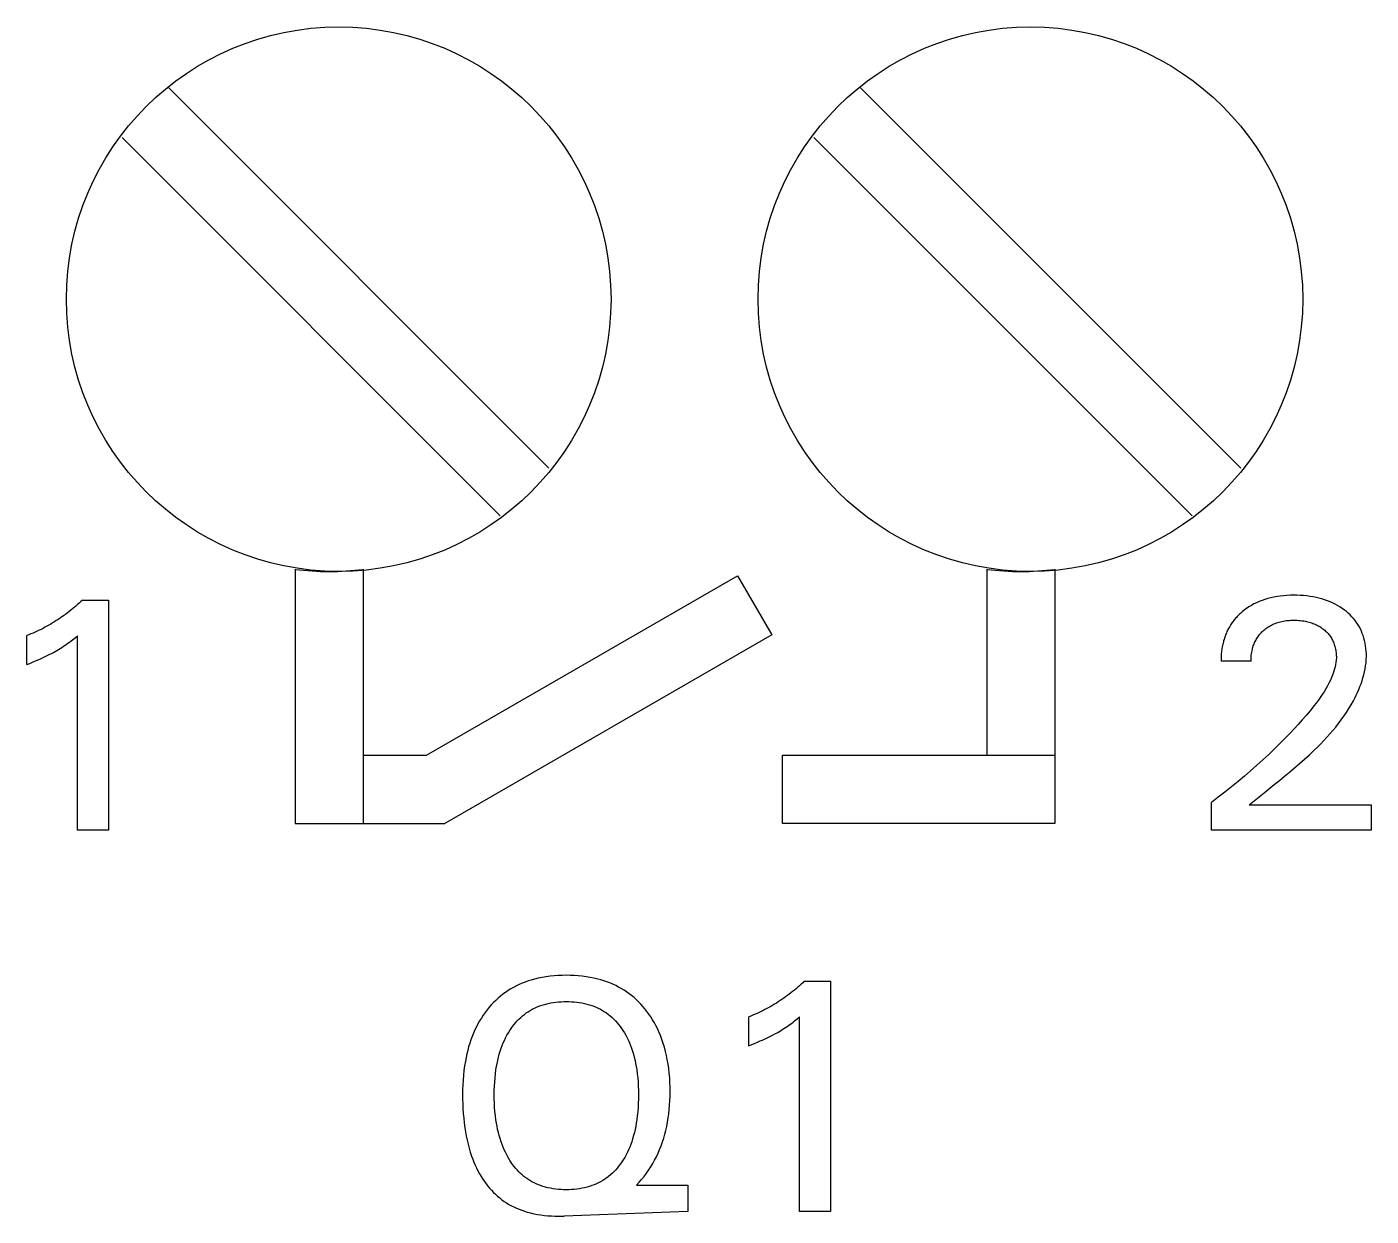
# Model space of a CAD drawing. Extents: x 0 to 420, y 0 to 297.
# Drawn here: x 153.06 to 162.94, y 182.32 to 191.06 of the extents above; entities that cross this region are included whole.
import ezdxf

# ---------------------------------------------------------------- set-up
doc = ezdxf.new("R2010")
doc.units = 0
doc.header["$LTSCALE"] = 23.1
doc.layers.add('10000_FRONT', color=7, linetype='CONTINUOUS')

msp = doc.modelspace()

# ---------------------------------------------------------------- linework, layer by layer
at = {"layer": '10000_FRONT', "color": 7, "linetype": 'CONTINUOUS'}
for p, q in [((156.8975, 187.8156), (154.1054, 190.6077)), ((161.9775, 187.8156), (159.1854, 190.6077)), ((153.7624, 190.2436), (156.54, 187.466)), ((158.8424, 190.2436), (161.62, 187.466)), ((155.0331, 187.0721), (155.0331, 185.2064)), ((155.5331, 187.0721), (155.5331, 185.2064)), ((155.9992, 185.7064), (158.2831, 187.0251)), ((158.2831, 187.0251), (158.5331, 186.592)), ((160.1131, 187.0721), (160.1131, 185.7064)), ((160.6131, 187.0721), (160.6131, 185.2064)), ((153.4099, 186.7919), (153.3974, 186.7814)), ((153.4223, 186.8025), (153.4099, 186.7919)), ((153.4345, 186.8133), (153.4223, 186.8025)), ((153.4466, 186.8243), (153.4345, 186.8133)), ((153.4586, 186.8355), (153.4466, 186.8243)), ((153.4704, 186.8468), (153.4586, 186.8355)), ((153.4704, 186.8468), (153.6631, 186.8468)), ((153.6631, 186.8468), (153.6631, 185.1564)), ((162.0207, 186.7847), (162.0037, 186.7721)), ((162.0382, 186.7965), (162.0207, 186.7847)), ((162.0563, 186.8075), (162.0382, 186.7965)), ((162.0748, 186.8177), (162.0563, 186.8075)), ((162.0937, 186.8271), (162.0748, 186.8177)), ((162.114, 186.8361), (162.0937, 186.8271)), ((162.1347, 186.8442), (162.114, 186.8361)), ((162.1557, 186.8514), (162.1347, 186.8442)), ((162.177, 186.8577), (162.1557, 186.8514)), ((162.1985, 186.8633), (162.177, 186.8577)), ((162.2202, 186.868), (162.1985, 186.8633)), ((162.2444, 186.8724), (162.2202, 186.868)), ((162.2687, 186.8759), (162.2444, 186.8724)), ((162.2931, 186.8785), (162.2687, 186.8759)), ((162.3176, 186.8803), (162.2931, 186.8785)), ((162.3422, 186.8813), (162.3176, 186.8803)), ((162.3668, 186.8817), (162.3422, 186.8813)), ((162.3907, 186.8814), (162.3668, 186.8817)), ((162.4147, 186.8805), (162.3907, 186.8814)), ((162.4386, 186.8789), (162.4147, 186.8805)), ((162.4624, 186.8766), (162.4386, 186.8789)), ((162.4862, 186.8735), (162.4624, 186.8766)), ((162.5099, 186.8697), (162.4862, 186.8735)), ((162.531, 186.8655), (162.5099, 186.8697)), ((162.5521, 186.8606), (162.531, 186.8655)), ((162.5729, 186.855), (162.5521, 186.8606)), ((162.5936, 186.8486), (162.5729, 186.855)), ((162.6139, 186.8415), (162.5936, 186.8486)), ((162.634, 186.8335), (162.6139, 186.8415)), ((162.6524, 186.8253), (162.634, 186.8335)), ((162.6706, 186.8163), (162.6524, 186.8253)), ((162.6883, 186.8067), (162.6706, 186.8163)), ((162.7057, 186.7962), (162.6883, 186.8067)), ((162.7226, 186.7851), (162.7057, 186.7962)), ((162.739, 186.7733), (162.7226, 186.7851)), ((153.2658, 186.6867), (153.252, 186.6782)), ((153.2794, 186.6953), (153.2658, 186.6867)), ((153.293, 186.7041), (153.2794, 186.6953)), ((153.3064, 186.7131), (153.293, 186.7041)), ((153.3197, 186.7223), (153.3064, 186.7131)), ((153.3328, 186.7316), (153.3197, 186.7223)), ((153.3459, 186.7411), (153.3328, 186.7316)), ((153.3589, 186.7509), (153.3459, 186.7411)), ((153.3719, 186.7609), (153.3589, 186.7509)), ((153.3847, 186.7711), (153.3719, 186.7609)), ((153.3974, 186.7814), (153.3847, 186.7711)), ((161.92, 186.6877), (161.9152, 186.6811)), ((161.925, 186.6942), (161.92, 186.6877)), ((161.9301, 186.7006), (161.925, 186.6942)), ((161.9353, 186.7068), (161.9301, 186.7006)), ((161.9406, 186.713), (161.9353, 186.7068)), ((161.9461, 186.7191), (161.9406, 186.713)), ((161.9516, 186.7251), (161.9461, 186.7191)), ((161.9573, 186.731), (161.9516, 186.7251)), ((161.9631, 186.7368), (161.9573, 186.731)), ((161.969, 186.7424), (161.9631, 186.7368)), ((161.975, 186.748), (161.969, 186.7424)), ((161.9811, 186.7535), (161.975, 186.748)), ((161.9872, 186.7588), (161.9811, 186.7535)), ((162.0037, 186.7721), (161.9872, 186.7588)), ((162.2593, 186.6847), (162.2691, 186.6873)), ((162.2691, 186.6873), (162.2789, 186.6896)), ((162.2789, 186.6896), (162.2897, 186.6918)), ((162.2897, 186.6918), (162.3006, 186.6937)), ((162.3006, 186.6937), (162.3116, 186.6952)), ((162.3116, 186.6952), (162.3226, 186.6964)), ((162.3226, 186.6964), (162.3336, 186.6974)), ((162.3336, 186.6974), (162.3446, 186.698)), ((162.3446, 186.698), (162.3557, 186.6984)), ((162.3557, 186.6984), (162.3668, 186.6986)), ((162.3668, 186.6986), (162.3791, 186.6985)), ((162.3791, 186.6985), (162.3914, 186.698)), ((162.3914, 186.698), (162.4037, 186.6973)), ((162.4037, 186.6973), (162.4159, 186.6962)), ((162.4159, 186.6962), (162.4281, 186.6948)), ((162.4281, 186.6948), (162.4403, 186.6931)), ((162.4403, 186.6931), (162.4524, 186.6909)), ((162.4524, 186.6909), (162.4619, 186.689)), ((162.4619, 186.689), (162.4714, 186.6868)), ((162.4714, 186.6868), (162.4808, 186.6843)), ((162.7535, 186.7619), (162.739, 186.7733)), ((162.7675, 186.75), (162.7535, 186.7619)), ((162.781, 186.7374), (162.7675, 186.75)), ((162.794, 186.7244), (162.781, 186.7374)), ((162.8062, 186.7107), (162.794, 186.7244)), ((162.8179, 186.6965), (162.8062, 186.7107)), ((162.8287, 186.6817), (162.8179, 186.6965)), ((153.0782, 186.5913), (153.0631, 186.5853)), ((153.0933, 186.5974), (153.0782, 186.5913)), ((153.1082, 186.6038), (153.0933, 186.5974)), ((153.1231, 186.6104), (153.1082, 186.6038)), ((153.1378, 186.6172), (153.1231, 186.6104)), ((153.1525, 186.6241), (153.1378, 186.6172)), ((153.167, 186.6313), (153.1525, 186.6241)), ((153.1815, 186.6387), (153.167, 186.6313)), ((153.1959, 186.6462), (153.1815, 186.6387)), ((153.2101, 186.654), (153.1959, 186.6462)), ((153.2242, 186.6619), (153.2101, 186.654)), ((153.2382, 186.67), (153.2242, 186.6619)), ((153.252, 186.6782), (153.2382, 186.67)), ((158.5331, 186.592), (156.1331, 185.2064)), ((161.8664, 186.5904), (161.8633, 186.5822)), ((161.8697, 186.5986), (161.8664, 186.5904)), ((161.8731, 186.6067), (161.8697, 186.5986)), ((161.8767, 186.6147), (161.8731, 186.6067)), ((161.8804, 186.6226), (161.8767, 186.6147)), ((161.8843, 186.6304), (161.8804, 186.6226)), ((161.8884, 186.6381), (161.8843, 186.6304)), ((161.8926, 186.6458), (161.8884, 186.6381)), ((161.897, 186.6534), (161.8926, 186.6458)), ((161.9016, 186.6608), (161.897, 186.6534)), ((161.906, 186.6677), (161.9016, 186.6608)), ((161.9105, 186.6744), (161.906, 186.6677)), ((161.9152, 186.6811), (161.9105, 186.6744)), ((162.1108, 186.586), (162.1162, 186.5927)), ((162.1162, 186.5927), (162.1217, 186.5993)), ((162.1217, 186.5993), (162.1275, 186.6057)), ((162.1275, 186.6057), (162.1335, 186.6119)), ((162.1335, 186.6119), (162.1397, 186.6178)), ((162.1397, 186.6178), (162.1469, 186.6244)), ((162.1469, 186.6244), (162.1543, 186.6307)), ((162.1543, 186.6307), (162.162, 186.6367)), ((162.162, 186.6367), (162.1699, 186.6425)), ((162.1699, 186.6425), (162.1779, 186.648)), ((162.1779, 186.648), (162.1862, 186.6532)), ((162.1862, 186.6532), (162.1946, 186.6581)), ((162.1946, 186.6581), (162.2032, 186.6627)), ((162.2032, 186.6627), (162.2122, 186.6671)), ((162.2122, 186.6671), (162.2214, 186.6713)), ((162.2214, 186.6713), (162.2307, 186.6751)), ((162.2307, 186.6751), (162.2401, 186.6786)), ((162.2401, 186.6786), (162.2497, 186.6818)), ((162.2497, 186.6818), (162.2593, 186.6847)), ((162.4808, 186.6843), (162.4901, 186.6816)), ((162.4901, 186.6816), (162.4993, 186.6787)), ((162.4993, 186.6787), (162.5084, 186.6754)), ((162.5084, 186.6754), (162.5174, 186.6719)), ((162.5174, 186.6719), (162.5263, 186.668)), ((162.5263, 186.668), (162.5346, 186.6642)), ((162.5346, 186.6642), (162.5427, 186.66)), ((162.5427, 186.66), (162.5507, 186.6556)), ((162.5507, 186.6556), (162.5586, 186.651)), ((162.5586, 186.651), (162.5663, 186.6461)), ((162.5663, 186.6461), (162.5739, 186.6409)), ((162.5739, 186.6409), (162.5812, 186.6355)), ((162.5812, 186.6355), (162.5884, 186.6299)), ((162.5884, 186.6299), (162.5949, 186.6245)), ((162.5949, 186.6245), (162.6012, 186.6189)), ((162.6012, 186.6189), (162.6073, 186.613)), ((162.6073, 186.613), (162.6132, 186.607)), ((162.6132, 186.607), (162.6189, 186.6008)), ((162.6189, 186.6008), (162.6244, 186.5944)), ((162.6244, 186.5944), (162.6296, 186.5878)), ((162.6296, 186.5878), (162.6346, 186.581)), ((162.8387, 186.6666), (162.8287, 186.6817)), ((162.8479, 186.6511), (162.8387, 186.6666)), ((162.8563, 186.6351), (162.8479, 186.6511)), ((162.864, 186.6187), (162.8563, 186.6351)), ((162.8709, 186.602), (162.864, 186.6187)), ((162.8771, 186.5849), (162.8709, 186.602)), ((153.0631, 186.3733), (153.0631, 186.5853)), ((153.2958, 186.4835), (153.3083, 186.4912)), ((153.3083, 186.4912), (153.3207, 186.499)), ((153.3207, 186.499), (153.333, 186.507)), ((153.333, 186.507), (153.3437, 186.5142)), ((153.3437, 186.5142), (153.3543, 186.5215)), ((153.3543, 186.5215), (153.3648, 186.529)), ((153.3648, 186.529), (153.3762, 186.5374)), ((153.3762, 186.5374), (153.3876, 186.546)), ((153.3876, 186.546), (153.3989, 186.5547)), ((153.3989, 186.5547), (153.4173, 186.5693)), ((153.4173, 186.5693), (153.4354, 186.5841)), ((153.4354, 185.1564), (153.4354, 186.5841)), ((161.8401, 186.4931), (161.8386, 186.4835)), ((161.8417, 186.5026), (161.8401, 186.4931)), ((161.8436, 186.5121), (161.8417, 186.5026)), ((161.8456, 186.5215), (161.8436, 186.5121)), ((161.8478, 186.531), (161.8456, 186.5215)), ((161.8502, 186.5403), (161.8478, 186.531)), ((161.8525, 186.5488), (161.8502, 186.5403)), ((161.855, 186.5573), (161.8525, 186.5488)), ((161.8576, 186.5656), (161.855, 186.5573)), ((161.8604, 186.574), (161.8576, 186.5656)), ((161.8633, 186.5822), (161.8604, 186.574)), ((162.0631, 186.484), (162.0653, 186.4925)), ((162.0653, 186.4925), (162.0677, 186.501)), ((162.0677, 186.501), (162.0704, 186.5094)), ((162.0704, 186.5094), (162.0733, 186.5177)), ((162.0733, 186.5177), (162.0765, 186.5259)), ((162.0765, 186.5259), (162.0799, 186.534)), ((162.0799, 186.534), (162.0836, 186.5419)), ((162.0836, 186.5419), (162.0876, 186.5498)), ((162.0876, 186.5498), (162.0918, 186.5575)), ((162.0918, 186.5575), (162.0962, 186.5648)), ((162.0962, 186.5648), (162.1008, 186.5721)), ((162.1008, 186.5721), (162.1057, 186.5791)), ((162.1057, 186.5791), (162.1108, 186.586)), ((162.6346, 186.581), (162.6393, 186.5741)), ((162.6393, 186.5741), (162.6438, 186.5669)), ((162.6438, 186.5669), (162.648, 186.5596)), ((162.648, 186.5596), (162.6519, 186.5521)), ((162.6519, 186.5521), (162.6555, 186.5444)), ((162.6555, 186.5444), (162.6589, 186.5367)), ((162.6589, 186.5367), (162.662, 186.5288)), ((162.662, 186.5288), (162.6649, 186.5208)), ((162.6649, 186.5208), (162.6675, 186.5127)), ((162.6675, 186.5127), (162.6698, 186.5046)), ((162.6698, 186.5046), (162.6722, 186.4955)), ((162.6722, 186.4955), (162.6742, 186.4864)), ((162.8826, 186.5676), (162.8771, 186.5849)), ((162.8876, 186.5485), (162.8826, 186.5676)), ((162.8919, 186.5292), (162.8876, 186.5485)), ((162.8952, 186.5098), (162.8919, 186.5292)), ((162.8978, 186.4902), (162.8952, 186.5098)), ((162.8995, 186.4705), (162.8978, 186.4902)), ((153.0842, 186.3816), (153.1051, 186.3902)), ((153.1051, 186.3902), (153.1261, 186.3989)), ((153.1261, 186.3989), (153.1469, 186.4078)), ((153.1469, 186.4078), (153.1676, 186.417)), ((153.1676, 186.417), (153.1828, 186.424)), ((153.1828, 186.424), (153.1979, 186.4312)), ((153.1979, 186.4312), (153.213, 186.4385)), ((153.213, 186.4385), (153.2279, 186.446)), ((153.2279, 186.446), (153.2428, 186.4537)), ((153.2428, 186.4537), (153.2575, 186.4616)), ((153.2575, 186.4616), (153.2704, 186.4687)), ((153.2704, 186.4687), (153.2831, 186.476)), ((153.2831, 186.476), (153.2958, 186.4835)), ((161.8331, 186.4164), (161.833, 186.4069)), ((161.833, 186.4069), (161.833, 186.3974)), ((162.0535, 186.3974), (161.833, 186.3974)), ((161.8334, 186.426), (161.8331, 186.4164)), ((161.8338, 186.4356), (161.8334, 186.426)), ((161.8344, 186.4452), (161.8338, 186.4356)), ((161.8352, 186.4548), (161.8344, 186.4452)), ((161.8362, 186.4644), (161.8352, 186.4548)), ((161.8373, 186.4739), (161.8362, 186.4644)), ((161.8386, 186.4835), (161.8373, 186.4739)), ((162.0535, 186.3974), (162.0536, 186.4082)), ((162.0536, 186.4082), (162.0539, 186.419)), ((162.0539, 186.419), (162.0546, 186.4299)), ((162.0546, 186.4299), (162.0556, 186.4408)), ((162.0556, 186.4408), (162.057, 186.4517)), ((162.057, 186.4517), (162.0587, 186.4625)), ((162.0587, 186.4625), (162.0607, 186.4733)), ((162.0607, 186.4733), (162.0631, 186.484)), ((162.6742, 186.4864), (162.6759, 186.4772)), ((162.6774, 186.389), (162.6748, 186.3729)), ((162.6759, 186.4772), (162.6774, 186.468)), ((162.6774, 186.468), (162.6785, 186.4587)), ((162.6791, 186.4052), (162.6774, 186.389)), ((162.6785, 186.4587), (162.6793, 186.4494)), ((162.68, 186.4215), (162.6791, 186.4052)), ((162.6793, 186.4494), (162.6799, 186.4401)), ((162.6799, 186.4401), (162.6801, 186.4308)), ((162.6801, 186.4308), (162.68, 186.4215)), ((162.8979, 186.3861), (162.8997, 186.4085)), ((162.9004, 186.4508), (162.8995, 186.4705)), ((162.8997, 186.4085), (162.9005, 186.4311)), ((162.9005, 186.4311), (162.9004, 186.4508)), ((153.0631, 186.3733), (153.0842, 186.3816)), ((162.6517, 186.2941), (162.6454, 186.2788)), ((162.6575, 186.3096), (162.6517, 186.2941)), ((162.6628, 186.3252), (162.6575, 186.3096)), ((162.6674, 186.341), (162.6628, 186.3252)), ((162.6715, 186.3569), (162.6674, 186.341)), ((162.6748, 186.3729), (162.6715, 186.3569)), ((162.8757, 186.2751), (162.8817, 186.2971)), ((162.8817, 186.2971), (162.887, 186.3191)), ((162.887, 186.3191), (162.8915, 186.3413)), ((162.8915, 186.3413), (162.8951, 186.3636)), ((162.8951, 186.3636), (162.8979, 186.3861)), ((162.6029, 186.1952), (162.5895, 186.1733)), ((162.6156, 186.2176), (162.6029, 186.1952)), ((162.6276, 186.2404), (162.6156, 186.2176)), ((162.6388, 186.2638), (162.6276, 186.2404)), ((162.6454, 186.2788), (162.6388, 186.2638)), ((162.8447, 186.1891), (162.8534, 186.2103)), ((162.8534, 186.2103), (162.8615, 186.2318)), ((162.8615, 186.2318), (162.8689, 186.2534)), ((162.8689, 186.2534), (162.8757, 186.2751)), ((162.5461, 186.1096), (162.5307, 186.089)), ((162.561, 186.1305), (162.5461, 186.1096)), ((162.5755, 186.1517), (162.561, 186.1305)), ((162.5895, 186.1733), (162.5755, 186.1517)), ((162.7886, 186.0774), (162.8049, 186.1066)), ((162.8049, 186.1066), (162.8155, 186.1268)), ((162.8155, 186.1268), (162.8257, 186.1474)), ((162.8257, 186.1474), (162.8355, 186.1681)), ((162.8355, 186.1681), (162.8447, 186.1891)), ((162.4591, 185.9996), (162.4301, 185.9659)), ((162.4874, 186.0338), (162.4591, 185.9996)), ((162.5151, 186.0686), (162.4874, 186.0338)), ((162.5307, 186.089), (162.5151, 186.0686)), ((162.7353, 185.9933), (162.7538, 186.0208)), ((162.7538, 186.0208), (162.7716, 186.0488)), ((162.7716, 186.0488), (162.7886, 186.0774)), ((162.3704, 185.9001), (162.3399, 185.8678)), ((162.4005, 185.9328), (162.3704, 185.9001)), ((162.4301, 185.9659), (162.4005, 185.9328)), ((162.6548, 185.8883), (162.6758, 185.9138)), ((162.6758, 185.9138), (162.6963, 185.9398)), ((162.6963, 185.9398), (162.7161, 185.9663)), ((162.7161, 185.9663), (162.7353, 185.9933)), ((162.3089, 185.8359), (162.2675, 185.7944)), ((162.3399, 185.8678), (162.3089, 185.8359)), ((162.5654, 185.7903), (162.5885, 185.8142)), ((162.5885, 185.8142), (162.6111, 185.8385)), ((162.6111, 185.8385), (162.6332, 185.8632)), ((162.6332, 185.8632), (162.6548, 185.8883)), ((155.5331, 185.7064), (155.9992, 185.7064)), ((158.6131, 185.2064), (158.6131, 185.7064)), ((158.6131, 185.7064), (160.6131, 185.7064)), ((162.1831, 185.7131), (162.1401, 185.6733)), ((162.2256, 185.7535), (162.1831, 185.7131)), ((162.2675, 185.7944), (162.2256, 185.7535)), ((162.4471, 185.6778), (162.4829, 185.7104)), ((162.4829, 185.7104), (162.5182, 185.7435)), ((162.5182, 185.7435), (162.542, 185.7668)), ((162.542, 185.7668), (162.5654, 185.7903)), ((162.0954, 185.6328), (162.0501, 185.5929)), ((162.1401, 185.6733), (162.0954, 185.6328)), ((162.3367, 185.5831), (162.3738, 185.6142)), ((162.3738, 185.6142), (162.4107, 185.6458)), ((162.4107, 185.6458), (162.4471, 185.6778)), ((161.9582, 185.5146), (161.9101, 185.4751)), ((162.0044, 185.5535), (161.9582, 185.5146)), ((162.0501, 185.5929), (162.0044, 185.5535)), ((162.2243, 185.4917), (162.2618, 185.5219)), ((162.2618, 185.5219), (162.2993, 185.5524)), ((162.2993, 185.5524), (162.3367, 185.5831)), ((161.8616, 185.4362), (161.8126, 185.3978)), ((161.9101, 185.4751), (161.8616, 185.4362)), ((162.0763, 185.3719), (162.1128, 185.4018)), ((162.1128, 185.4018), (162.1497, 185.4317)), ((162.1497, 185.4317), (162.2243, 185.4917)), ((161.8126, 185.3978), (161.7631, 185.36)), ((161.7631, 185.1564), (161.7631, 185.36)), ((162.0403, 185.3419), (162.0763, 185.3719)), ((162.0403, 185.3419), (162.9354, 185.3419)), ((162.9354, 185.3419), (162.9354, 185.1564)), ((155.0331, 185.2064), (156.1331, 185.2064)), ((160.6131, 185.2064), (158.6131, 185.2064)), ((153.6631, 185.1564), (153.4354, 185.1564)), ((162.9354, 185.1564), (161.7631, 185.1564)), ((156.6794, 184.0228), (156.6581, 184.0126)), ((156.701, 184.0321), (156.6794, 184.0228)), ((156.7229, 184.0407), (156.701, 184.0321)), ((156.7452, 184.0485), (156.7229, 184.0407)), ((156.7677, 184.0556), (156.7452, 184.0485)), ((156.7903, 184.062), (156.7677, 184.0556)), ((156.819, 184.069), (156.7903, 184.062)), ((156.848, 184.0749), (156.819, 184.069)), ((156.8771, 184.0798), (156.848, 184.0749)), ((156.9064, 184.0836), (156.8771, 184.0798)), ((156.9359, 184.0866), (156.9064, 184.0836)), ((156.9654, 184.0886), (156.9359, 184.0866)), ((156.995, 184.0898), (156.9654, 184.0886)), ((157.0246, 184.0901), (156.995, 184.0898)), ((157.0539, 184.0898), (157.0246, 184.0901)), ((157.0831, 184.0886), (157.0539, 184.0898)), ((157.1123, 184.0867), (157.0831, 184.0886)), ((157.1414, 184.0838), (157.1123, 184.0867)), ((157.1704, 184.0801), (157.1414, 184.0838)), ((157.1992, 184.0753), (157.1704, 184.0801)), ((157.2279, 184.0696), (157.1992, 184.0753)), ((157.2563, 184.0628), (157.2279, 184.0696)), ((157.2788, 184.0566), (157.2563, 184.0628)), ((157.3011, 184.0497), (157.2788, 184.0566)), ((157.3232, 184.0421), (157.3011, 184.0497)), ((157.345, 184.0338), (157.3232, 184.0421)), ((157.3664, 184.0247), (157.345, 184.0338)), ((157.3876, 184.0149), (157.3664, 184.0247)), ((158.749, 184.0243), (158.7369, 184.0133)), ((158.761, 184.0355), (158.749, 184.0243)), ((158.7728, 184.0468), (158.761, 184.0355)), ((158.7728, 184.0468), (158.9656, 184.0468)), ((158.9656, 184.0468), (158.9656, 182.3564)), ((156.5232, 183.9215), (156.5062, 183.9057)), ((156.5408, 183.9365), (156.5232, 183.9215)), ((156.5589, 183.951), (156.5408, 183.9365)), ((156.5776, 183.9647), (156.5589, 183.951)), ((156.5967, 183.9777), (156.5776, 183.9647)), ((156.6167, 183.9901), (156.5967, 183.9777)), ((156.6372, 184.0018), (156.6167, 183.9901)), ((156.6581, 184.0126), (156.6372, 184.0018)), ((157.4084, 184.0043), (157.3876, 184.0149)), ((157.4288, 183.993), (157.4084, 184.0043)), ((157.4487, 183.9809), (157.4288, 183.993)), ((157.4678, 183.9683), (157.4487, 183.9809)), ((157.4863, 183.955), (157.4678, 183.9683)), ((157.5044, 183.941), (157.4863, 183.955)), ((157.522, 183.9263), (157.5044, 183.941)), ((157.5391, 183.9111), (157.522, 183.9263)), ((158.6221, 183.9223), (158.6088, 183.9131)), ((158.6352, 183.9316), (158.6221, 183.9223)), ((158.6483, 183.9411), (158.6352, 183.9316)), ((158.6614, 183.9509), (158.6483, 183.9411)), ((158.6743, 183.9609), (158.6614, 183.9509)), ((158.6871, 183.9711), (158.6743, 183.9609)), ((158.6998, 183.9814), (158.6871, 183.9711)), ((158.7123, 183.9919), (158.6998, 183.9814)), ((158.7247, 184.0025), (158.7123, 183.9919)), ((158.7369, 184.0133), (158.7247, 184.0025)), ((156.4439, 183.8371), (156.4288, 183.8174)), ((156.4585, 183.8551), (156.4439, 183.8371)), ((156.4738, 183.8725), (156.4585, 183.8551)), ((156.4897, 183.8894), (156.4738, 183.8725)), ((156.5062, 183.9057), (156.4897, 183.8894)), ((156.7306, 183.8134), (156.745, 183.823)), ((156.745, 183.823), (156.7598, 183.8321)), ((156.7598, 183.8321), (156.7749, 183.8406)), ((156.7749, 183.8406), (156.7904, 183.8485)), ((156.7904, 183.8485), (156.8061, 183.8557)), ((156.8061, 183.8557), (156.8221, 183.8624)), ((156.8221, 183.8624), (156.8384, 183.8684)), ((156.8384, 183.8684), (156.8548, 183.8738)), ((156.8548, 183.8738), (156.8732, 183.8791)), ((156.8732, 183.8791), (156.8917, 183.8836)), ((156.8917, 183.8836), (156.9104, 183.8874)), ((156.9104, 183.8874), (156.9293, 183.8906)), ((156.9293, 183.8906), (156.9482, 183.8931)), ((156.9482, 183.8931), (156.9672, 183.895)), ((156.9672, 183.895), (156.9863, 183.8963)), ((156.9863, 183.8963), (157.0054, 183.8971)), ((157.0054, 183.8971), (157.0246, 183.8974)), ((157.0246, 183.8974), (157.0438, 183.8971)), ((157.0438, 183.8971), (157.063, 183.8963)), ((157.063, 183.8963), (157.0822, 183.895)), ((157.0822, 183.895), (157.1013, 183.8931)), ((157.1013, 183.8931), (157.1203, 183.8906)), ((157.1203, 183.8906), (157.1392, 183.8874)), ((157.1392, 183.8874), (157.158, 183.8836)), ((157.158, 183.8836), (157.1766, 183.8791)), ((157.1766, 183.8791), (157.195, 183.8738)), ((157.195, 183.8738), (157.2115, 183.8684)), ((157.2115, 183.8684), (157.2278, 183.8624)), ((157.2278, 183.8624), (157.2439, 183.8557)), ((157.2439, 183.8557), (157.2597, 183.8485)), ((157.2597, 183.8485), (157.2752, 183.8406)), ((157.2752, 183.8406), (157.2904, 183.8321)), ((157.2904, 183.8321), (157.3052, 183.8231)), ((157.3052, 183.8231), (157.3196, 183.8134)), ((157.5556, 183.8952), (157.5391, 183.9111)), ((157.5715, 183.8788), (157.5556, 183.8952)), ((157.5869, 183.8618), (157.5715, 183.8788)), ((157.6017, 183.8444), (157.5869, 183.8618)), ((157.6171, 183.8249), (157.6017, 183.8444)), ((157.6317, 183.8049), (157.6171, 183.8249)), ((158.4549, 183.8241), (158.4402, 183.8172)), ((158.4694, 183.8313), (158.4549, 183.8241)), ((158.4839, 183.8387), (158.4694, 183.8313)), ((158.4983, 183.8462), (158.4839, 183.8387)), ((158.5125, 183.854), (158.4983, 183.8462)), ((158.5266, 183.8619), (158.5125, 183.854)), ((158.5406, 183.87), (158.5266, 183.8619)), ((158.5545, 183.8782), (158.5406, 183.87)), ((158.5682, 183.8867), (158.5545, 183.8782)), ((158.5819, 183.8953), (158.5682, 183.8867)), ((158.5954, 183.9041), (158.5819, 183.8953)), ((158.6088, 183.9131), (158.5954, 183.9041)), ((156.3758, 183.7335), (156.3643, 183.7115)), ((156.388, 183.7551), (156.3758, 183.7335)), ((156.4009, 183.7763), (156.388, 183.7551)), ((156.4145, 183.7971), (156.4009, 183.7763)), ((156.4288, 183.8174), (156.4145, 183.7971)), ((156.6304, 183.7145), (156.6412, 183.7285)), ((156.6412, 183.7285), (156.6526, 183.7421)), ((156.6526, 183.7421), (156.6644, 183.7554)), ((156.6644, 183.7554), (156.6768, 183.7681)), ((156.6768, 183.7681), (156.6896, 183.7803)), ((156.6896, 183.7803), (156.7029, 183.792)), ((156.7029, 183.792), (156.7167, 183.8031)), ((156.7167, 183.8031), (156.7306, 183.8134)), ((157.3196, 183.8134), (157.3336, 183.8031)), ((157.3336, 183.8031), (157.3474, 183.792)), ((157.3474, 183.792), (157.3607, 183.7803)), ((157.3607, 183.7803), (157.3735, 183.7681)), ((157.3735, 183.7681), (157.3859, 183.7554)), ((157.3859, 183.7554), (157.3977, 183.7422)), ((157.3977, 183.7422), (157.4091, 183.7285)), ((157.4091, 183.7285), (157.42, 183.7145)), ((157.6457, 183.7845), (157.6317, 183.8049)), ((157.6589, 183.7635), (157.6457, 183.7845)), ((157.6715, 183.7422), (157.6589, 183.7635)), ((157.6833, 183.7204), (157.6715, 183.7422)), ((158.3807, 183.7913), (158.3656, 183.7853)), ((158.3656, 183.5733), (158.3656, 183.7853)), ((158.3957, 183.7974), (158.3807, 183.7913)), ((158.4106, 183.8038), (158.3957, 183.7974)), ((158.4255, 183.8104), (158.4106, 183.8038)), ((158.4402, 183.8172), (158.4255, 183.8104)), ((158.6567, 183.7215), (158.6672, 183.729)), ((158.6672, 183.729), (158.6786, 183.7374)), ((158.6786, 183.7374), (158.69, 183.746)), ((158.69, 183.746), (158.7013, 183.7547)), ((158.7013, 183.7547), (158.7197, 183.7693)), ((158.7197, 183.7693), (158.7378, 183.7841)), ((158.7378, 182.3564), (158.7378, 183.7841)), ((156.3333, 183.6414), (156.3239, 183.6162)), ((156.3435, 183.6664), (156.3333, 183.6414)), ((156.3535, 183.6891), (156.3435, 183.6664)), ((156.3643, 183.7115), (156.3535, 183.6891)), ((156.57, 183.6122), (156.5791, 183.631)), ((156.5791, 183.631), (156.5888, 183.6494)), ((156.5888, 183.6494), (156.5991, 183.6676)), ((156.5991, 183.6676), (156.6101, 183.6853)), ((156.6101, 183.6853), (156.62, 183.7001)), ((156.62, 183.7001), (156.6304, 183.7145)), ((157.42, 183.7145), (157.4304, 183.7001)), ((157.4304, 183.7001), (157.4403, 183.6853)), ((157.4403, 183.6853), (157.4513, 183.6676)), ((157.4513, 183.6676), (157.4616, 183.6494)), ((157.4616, 183.6494), (157.4713, 183.631)), ((157.4713, 183.631), (157.4804, 183.6122)), ((157.6944, 183.6983), (157.6833, 183.7204)), ((157.7048, 183.6758), (157.6944, 183.6983)), ((157.7166, 183.6477), (157.7048, 183.6758)), ((157.7274, 183.6192), (157.7166, 183.6477)), ((158.4852, 183.624), (158.5003, 183.6312)), ((158.5003, 183.6312), (158.5154, 183.6385)), ((158.5154, 183.6385), (158.5303, 183.646)), ((158.5303, 183.646), (158.5452, 183.6537)), ((158.5452, 183.6537), (158.5599, 183.6616)), ((158.5599, 183.6616), (158.5728, 183.6687)), ((158.5728, 183.6687), (158.5855, 183.676)), ((158.5855, 183.676), (158.5982, 183.6835)), ((158.5982, 183.6835), (158.6107, 183.6912)), ((158.6107, 183.6912), (158.6231, 183.699)), ((158.6231, 183.699), (158.6354, 183.707)), ((158.6354, 183.707), (158.6461, 183.7142)), ((158.6461, 183.7142), (158.6567, 183.7215)), ((156.3004, 183.5387), (156.294, 183.5125)), ((156.3075, 183.5648), (156.3004, 183.5387)), ((156.3153, 183.5906), (156.3075, 183.5648)), ((156.3239, 183.6162), (156.3153, 183.5906)), ((156.5325, 183.5102), (156.5392, 183.5323)), ((156.5392, 183.5323), (156.5465, 183.5543)), ((156.5465, 183.5543), (156.5538, 183.5738)), ((156.5538, 183.5738), (156.5616, 183.5931)), ((156.5616, 183.5931), (156.57, 183.6122)), ((157.4804, 183.6122), (157.4888, 183.5931)), ((157.4888, 183.5931), (157.4966, 183.5738)), ((157.4966, 183.5738), (157.5038, 183.5543)), ((157.5038, 183.5543), (157.5112, 183.5323)), ((157.5112, 183.5323), (157.5179, 183.5102)), ((157.7371, 183.5904), (157.7274, 183.6192)), ((157.7459, 183.5612), (157.7371, 183.5904)), ((157.7537, 183.5317), (157.7459, 183.5612)), ((157.7606, 183.5021), (157.7537, 183.5317)), ((158.3656, 183.5733), (158.3866, 183.5816)), ((158.3866, 183.5816), (158.4076, 183.5902)), ((158.4076, 183.5902), (158.4285, 183.5989)), ((158.4285, 183.5989), (158.4493, 183.6078)), ((158.4493, 183.6078), (158.47, 183.617)), ((158.47, 183.617), (158.4852, 183.624)), ((156.2832, 183.4596), (156.2776, 183.4252)), ((156.2883, 183.4861), (156.2832, 183.4596)), ((156.294, 183.5125), (156.2883, 183.4861)), ((156.5121, 183.4201), (156.5163, 183.4428)), ((156.5163, 183.4428), (156.5211, 183.4654)), ((156.5211, 183.4654), (156.5265, 183.4879)), ((156.5265, 183.4879), (156.5325, 183.5102)), ((157.5179, 183.5102), (157.5239, 183.4879)), ((157.5239, 183.4879), (157.5293, 183.4654)), ((157.5293, 183.4654), (157.5341, 183.4428)), ((157.5341, 183.4428), (157.5383, 183.4201)), ((157.7666, 183.4722), (157.7606, 183.5021)), ((157.7724, 183.4384), (157.7666, 183.4722)), ((157.7772, 183.4045), (157.7724, 183.4384)), ((156.2694, 183.356), (156.2667, 183.3212)), ((156.2731, 183.3906), (156.2694, 183.356)), ((156.2776, 183.4252), (156.2731, 183.3906)), ((156.4987, 183.306), (156.5011, 183.3365)), ((156.5011, 183.3365), (156.5043, 183.3669)), ((156.5043, 183.3669), (156.5084, 183.3972)), ((156.5084, 183.3972), (156.5121, 183.4201)), ((157.5383, 183.4201), (157.542, 183.3972)), ((157.542, 183.3972), (157.5461, 183.3669)), ((157.5461, 183.3669), (157.5493, 183.3365)), ((157.5493, 183.3365), (157.5517, 183.306)), ((157.781, 183.3704), (157.7772, 183.4045)), ((157.7839, 183.3363), (157.781, 183.3704)), ((157.7858, 183.3021), (157.7839, 183.3363)), ((156.2636, 183.2515), (156.2631, 183.2166)), ((156.2648, 183.2864), (156.2636, 183.2515)), ((156.2667, 183.3212), (156.2648, 183.2864)), ((156.4957, 183.2142), (156.496, 183.2448)), ((156.496, 183.2448), (156.497, 183.2754)), ((156.497, 183.2754), (156.4987, 183.306)), ((157.5517, 183.306), (157.5534, 183.2754)), ((157.5534, 183.2754), (157.5544, 183.2448)), ((157.5544, 183.2448), (157.5547, 183.2142)), ((157.7869, 183.2678), (157.7858, 183.3021)), ((157.7868, 183.2015), (157.7872, 183.2335)), ((157.7872, 183.2335), (157.7869, 183.2678)), ((156.2631, 183.2166), (156.2633, 183.1814)), ((156.2633, 183.1814), (156.2642, 183.1461)), ((156.2642, 183.1461), (156.2657, 183.1109)), ((156.496, 183.1831), (156.4957, 183.2142)), ((156.4969, 183.152), (156.496, 183.1831)), ((156.4985, 183.121), (156.4969, 183.152)), ((157.5535, 183.1518), (157.5518, 183.1207)), ((157.5544, 183.183), (157.5535, 183.1518)), ((157.5547, 183.2142), (157.5544, 183.183)), ((157.7812, 183.1057), (157.7838, 183.1376)), ((157.7838, 183.1376), (157.7857, 183.1695)), ((157.7857, 183.1695), (157.7868, 183.2015)), ((156.2657, 183.1109), (156.268, 183.0757)), ((156.268, 183.0757), (156.2711, 183.0406)), ((156.2711, 183.0406), (156.2749, 183.0055)), ((156.5009, 183.0899), (156.4985, 183.121)), ((156.5041, 183.059), (156.5009, 183.0899)), ((156.5081, 183.0282), (156.5041, 183.059)), ((157.5463, 183.0586), (157.5423, 183.0276)), ((157.5495, 183.0896), (157.5463, 183.0586)), ((157.5518, 183.1207), (157.5495, 183.0896)), ((157.7681, 183.0107), (157.7733, 183.0422)), ((157.7733, 183.0422), (157.7777, 183.0739)), ((157.7777, 183.0739), (157.7812, 183.1057)), ((156.2749, 183.0055), (156.2796, 182.9706)), ((156.2796, 182.9706), (156.2844, 182.9404)), ((156.2844, 182.9404), (156.2898, 182.9103)), ((156.5117, 183.0049), (156.5081, 183.0282)), ((156.5159, 182.9818), (156.5117, 183.0049)), ((156.5206, 182.9588), (156.5159, 182.9818)), ((156.5258, 182.9359), (156.5206, 182.9588)), ((156.5317, 182.9132), (156.5258, 182.9359)), ((157.5246, 182.9354), (157.5187, 182.9127)), ((157.5298, 182.9583), (157.5246, 182.9354)), ((157.5345, 182.9813), (157.5298, 182.9583)), ((157.5387, 183.0044), (157.5345, 182.9813)), ((157.5423, 183.0276), (157.5387, 183.0044)), ((157.7481, 182.9223), (157.7554, 182.9507)), ((157.7554, 182.9507), (157.7619, 182.9793)), ((157.7619, 182.9793), (157.7681, 183.0107)), ((156.2898, 182.9103), (156.296, 182.8803)), ((156.296, 182.8803), (156.303, 182.8505)), ((156.303, 182.8505), (156.3108, 182.8209)), ((156.5383, 182.8907), (156.5317, 182.9132)), ((156.5455, 182.8683), (156.5383, 182.8907)), ((156.5525, 182.8484), (156.5455, 182.8683)), ((156.5602, 182.8288), (156.5525, 182.8484)), ((157.4979, 182.848), (157.4902, 182.8284)), ((157.5049, 182.8678), (157.4979, 182.848)), ((157.5121, 182.8901), (157.5049, 182.8678)), ((157.5187, 182.9127), (157.5121, 182.8901)), ((157.7102, 182.8114), (157.721, 182.8387)), ((157.721, 182.8387), (157.7309, 182.8663)), ((157.7309, 182.8663), (157.7399, 182.8942)), ((157.7399, 182.8942), (157.7481, 182.9223)), ((156.3108, 182.8209), (156.3194, 182.7916)), ((156.3194, 182.7916), (156.329, 182.7626)), ((156.329, 182.7626), (156.3371, 182.7403)), ((156.3371, 182.7403), (156.3457, 182.7183)), ((156.5684, 182.8094), (156.5602, 182.8288)), ((156.5773, 182.7902), (156.5684, 182.8094)), ((156.5868, 182.7714), (156.5773, 182.7902)), ((156.5969, 182.7529), (156.5868, 182.7714)), ((156.6077, 182.7347), (156.5969, 182.7529)), ((157.4535, 182.7528), (157.4427, 182.7347)), ((157.4636, 182.7712), (157.4535, 182.7528)), ((157.4731, 182.79), (157.4636, 182.7712)), ((157.482, 182.8091), (157.4731, 182.79)), ((157.4902, 182.8284), (157.482, 182.8091)), ((157.673, 182.7327), (157.686, 182.758)), ((157.686, 182.758), (157.6986, 182.7845)), ((157.6986, 182.7845), (157.7102, 182.8114)), ((156.3457, 182.7183), (156.355, 182.6965)), ((156.355, 182.6965), (156.3649, 182.675)), ((156.3649, 182.675), (156.3755, 182.6539)), ((156.3755, 182.6539), (156.3867, 182.633)), ((156.6112, 182.7291), (156.6077, 182.7347)), ((156.6208, 182.7147), (156.6112, 182.7291)), ((156.6308, 182.7005), (156.6208, 182.7147)), ((156.6413, 182.6867), (156.6308, 182.7005)), ((156.6522, 182.6733), (156.6413, 182.6867)), ((156.6636, 182.6602), (156.6522, 182.6733)), ((156.6755, 182.6476), (156.6636, 182.6602)), ((156.6879, 182.6355), (156.6755, 182.6476)), ((157.376, 182.6492), (157.3631, 182.6365)), ((157.3884, 182.6624), (157.376, 182.6492)), ((157.4002, 182.676), (157.3884, 182.6624)), ((157.4116, 182.6901), (157.4002, 182.676)), ((157.4225, 182.7046), (157.4116, 182.6901)), ((157.4328, 182.7195), (157.4225, 182.7046)), ((157.4427, 182.7347), (157.4328, 182.7195)), ((157.6127, 182.6362), (157.6289, 182.6596)), ((157.6289, 182.6596), (157.6444, 182.6835)), ((157.6444, 182.6835), (157.6591, 182.7079)), ((157.6591, 182.7079), (157.673, 182.7327)), ((156.3867, 182.633), (156.3987, 182.6126)), ((156.3987, 182.6126), (156.4113, 182.5925)), ((156.4113, 182.5925), (156.423, 182.5754)), ((156.423, 182.5754), (156.4352, 182.5587)), ((156.4352, 182.5587), (156.4479, 182.5424)), ((156.4479, 182.5424), (156.4612, 182.5265)), ((156.7007, 182.6239), (156.6879, 182.6355)), ((156.714, 182.6129), (156.7007, 182.6239)), ((156.728, 182.6023), (156.714, 182.6129)), ((156.7424, 182.5923), (156.728, 182.6023)), ((156.7572, 182.5829), (156.7424, 182.5923)), ((156.7724, 182.5742), (156.7572, 182.5829)), ((156.788, 182.5661), (156.7724, 182.5742)), ((156.8038, 182.5585), (156.788, 182.5661)), ((156.82, 182.5517), (156.8038, 182.5585)), ((156.8364, 182.5454), (156.82, 182.5517)), ((156.853, 182.5398), (156.8364, 182.5454)), ((156.8715, 182.5344), (156.853, 182.5398)), ((157.1963, 182.5398), (157.1778, 182.5344)), ((157.213, 182.5454), (157.1963, 182.5398)), ((157.2294, 182.5517), (157.213, 182.5454)), ((157.2456, 182.5585), (157.2294, 182.5517)), ((157.2615, 182.5661), (157.2456, 182.5585)), ((157.2771, 182.5742), (157.2615, 182.5661)), ((157.2924, 182.583), (157.2771, 182.5742)), ((157.3072, 182.5923), (157.2924, 182.583)), ((157.3217, 182.6023), (157.3072, 182.5923)), ((157.3357, 182.6129), (157.3217, 182.6023)), ((157.3496, 182.6244), (157.3357, 182.6129)), ((157.3631, 182.6365), (157.3496, 182.6244)), ((157.5595, 182.5697), (157.5415, 182.5492)), ((157.5415, 182.5492), (157.9174, 182.5492)), ((157.5595, 182.5697), (157.578, 182.5912)), ((157.578, 182.5912), (157.5957, 182.6134)), ((157.5957, 182.6134), (157.6127, 182.6362)), ((157.9174, 182.5492), (157.9174, 182.3564)), ((156.4612, 182.5265), (156.475, 182.511)), ((156.475, 182.511), (156.4893, 182.4961)), ((156.4893, 182.4961), (156.5042, 182.4817)), ((156.5042, 182.4817), (156.5195, 182.4678)), ((156.5195, 182.4678), (156.5354, 182.4546)), ((156.5354, 182.4546), (156.5518, 182.4419)), ((156.5518, 182.4419), (156.5686, 182.43)), ((156.8902, 182.5297), (156.8715, 182.5344)), ((156.9091, 182.5257), (156.8902, 182.5297)), ((156.9281, 182.5224), (156.9091, 182.5257)), ((156.9473, 182.5198), (156.9281, 182.5224)), ((156.9665, 182.5179), (156.9473, 182.5198)), ((156.9858, 182.5165), (156.9665, 182.5179)), ((157.0052, 182.5157), (156.9858, 182.5165)), ((157.0246, 182.5154), (157.0052, 182.5157)), ((157.044, 182.5157), (157.0246, 182.5154)), ((157.0634, 182.5165), (157.044, 182.5157)), ((157.0827, 182.5179), (157.0634, 182.5165)), ((157.1019, 182.5198), (157.0827, 182.5179)), ((157.1211, 182.5224), (157.1019, 182.5198)), ((157.1402, 182.5257), (157.1211, 182.5224)), ((157.1591, 182.5297), (157.1402, 182.5257)), ((157.1778, 182.5344), (157.1591, 182.5297)), ((156.5686, 182.43), (156.5859, 182.4186)), ((156.5859, 182.4186), (156.6037, 182.408)), ((156.6037, 182.408), (156.6218, 182.398)), ((156.6218, 182.398), (156.6403, 182.3886)), ((156.6403, 182.3886), (156.6591, 182.3799)), ((156.6591, 182.3799), (156.6782, 182.3719)), ((156.6782, 182.3719), (156.6975, 182.3645)), ((156.6975, 182.3645), (156.7171, 182.3577)), ((156.7171, 182.3577), (156.7369, 182.3516)), ((156.7369, 182.3516), (156.7619, 182.3448)), ((156.7619, 182.3448), (156.7871, 182.339)), ((157.9174, 182.3564), (157.008, 182.322)), ((158.9656, 182.3564), (158.7378, 182.3564)), ((156.7871, 182.339), (156.8124, 182.3341)), ((156.8124, 182.3341), (156.838, 182.3301)), ((156.838, 182.3301), (156.8636, 182.3269)), ((156.8636, 182.3269), (156.8894, 182.3245)), ((156.8894, 182.3245), (156.9152, 182.3228)), ((156.9152, 182.3228), (156.941, 182.3218)), ((156.941, 182.3218), (156.9668, 182.3215)), ((156.9668, 182.3215), (156.9887, 182.3216)), ((156.9887, 182.3216), (157.008, 182.322))]:
    msp.add_line(p, q, dxfattribs=at)
for centre in [(155.3531, 189.0564), (160.4331, 189.0564)]:
    msp.add_circle(centre, 2, dxfattribs=at)
for centre in [(155.2831, 189.0564), (160.3631, 189.0564)]:
    msp.add_arc(centre, 2, 262.81924, 277.18076, dxfattribs=at)

doc.saveas('drawing.dxf')
